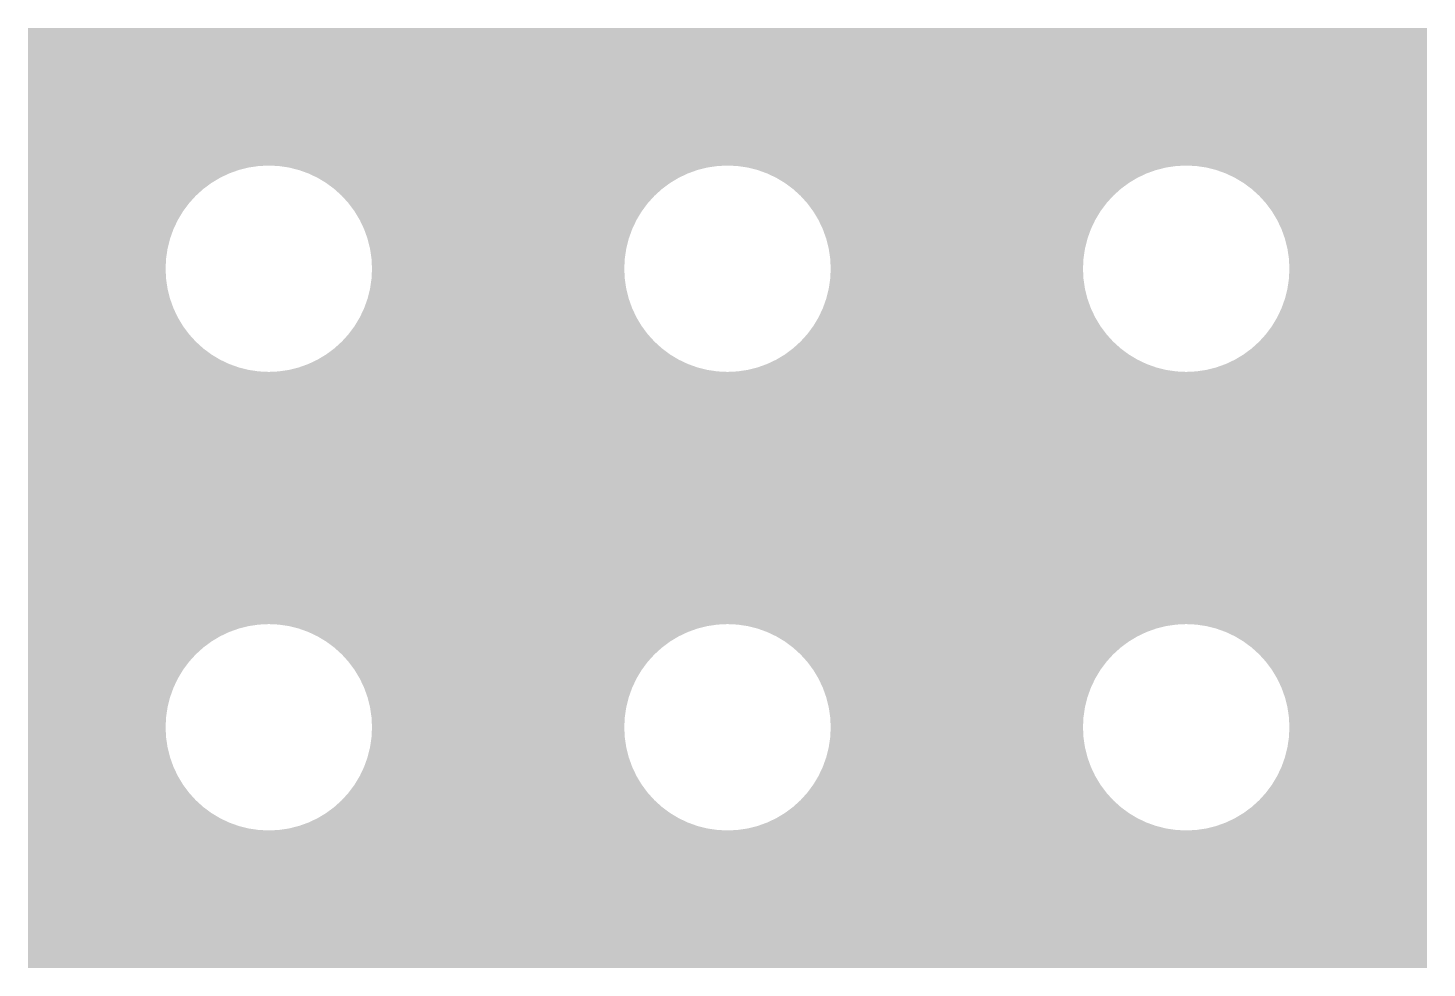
# Model space of a CAD drawing. Extents: x -0.052 to 0.253, y -0.053 to 0.152.
import ezdxf

# ---------------------------------------------------------------- set-up
doc = ezdxf.new("R2010")
doc.units = 0
doc.header["$MEASUREMENT"] = 0
doc.layers.get('0').update_dxf_attribs({"linetype": 'CONTINUOUS'})

msp = doc.modelspace()

# ---------------------------------------------------------------- hatches: boundary and pattern name
at = {"linetype": 'ByBlock'}
h = msp.add_hatch(color=256, dxfattribs=at)
h.set_gradient(color1=(214, 214, 214), color2=(214, 214, 214))
h.paths.add_polyline_path([(0.25, 0.15), (-0.05, 0.15), (-0.05, -0.05), (0.25, -0.05)])
edge = h.paths.add_edge_path(flags=16)
edge.add_arc((0, 0.1), 0.025, 180, 360)
edge.add_arc((0, 0.1), 0.025, 0, 180)
edge = h.paths.add_edge_path(flags=16)
edge.add_arc((0, 0), 0.025, 180, 360)
edge.add_arc((0, 0), 0.025, 0, 180)
edge = h.paths.add_edge_path(flags=16)
edge.add_arc((0.1, 0.1), 0.025, 180, 360)
edge.add_arc((0.1, 0.1), 0.025, 0, 180)
edge = h.paths.add_edge_path(flags=16)
edge.add_arc((0.1, 0), 0.025, 180, 360)
edge.add_arc((0.1, 0), 0.025, 0, 180)
edge = h.paths.add_edge_path(flags=16)
edge.add_arc((0.2, 0.1), 0.025, 180, 360)
edge.add_arc((0.2, 0.1), 0.025, 0, 180)
edge = h.paths.add_edge_path(flags=16)
edge.add_arc((0.2, 0), 0.025, 180, 360)
edge.add_arc((0.2, 0), 0.025, 0, 180)

# ---------------------------------------------------------------- linework, layer by layer
at = {"linetype": 'ByBlock', "const_width": 0.005}
msp.add_lwpolyline([(0.25, 0.15), (-0.05, 0.15), (-0.05, -0.05), (0.25, -0.05)], close=True, dxfattribs=at)
for points in [[(-0.025, 0.1, 1), (0.025, 0.1, 1)], [(0.075, 0.1, 1), (0.125, 0.1, 1)], [(0.175, 0.1, 1), (0.225, 0.1, 1)], [(-0.025, 0, 1), (0.025, 0, 1)], [(0.075, 0, 1), (0.125, 0, 1)], [(0.175, 0, 1), (0.225, 0, 1)]]:
    msp.add_lwpolyline(points, format="xyb", close=True, dxfattribs=at)

doc.saveas('drawing.dxf')
